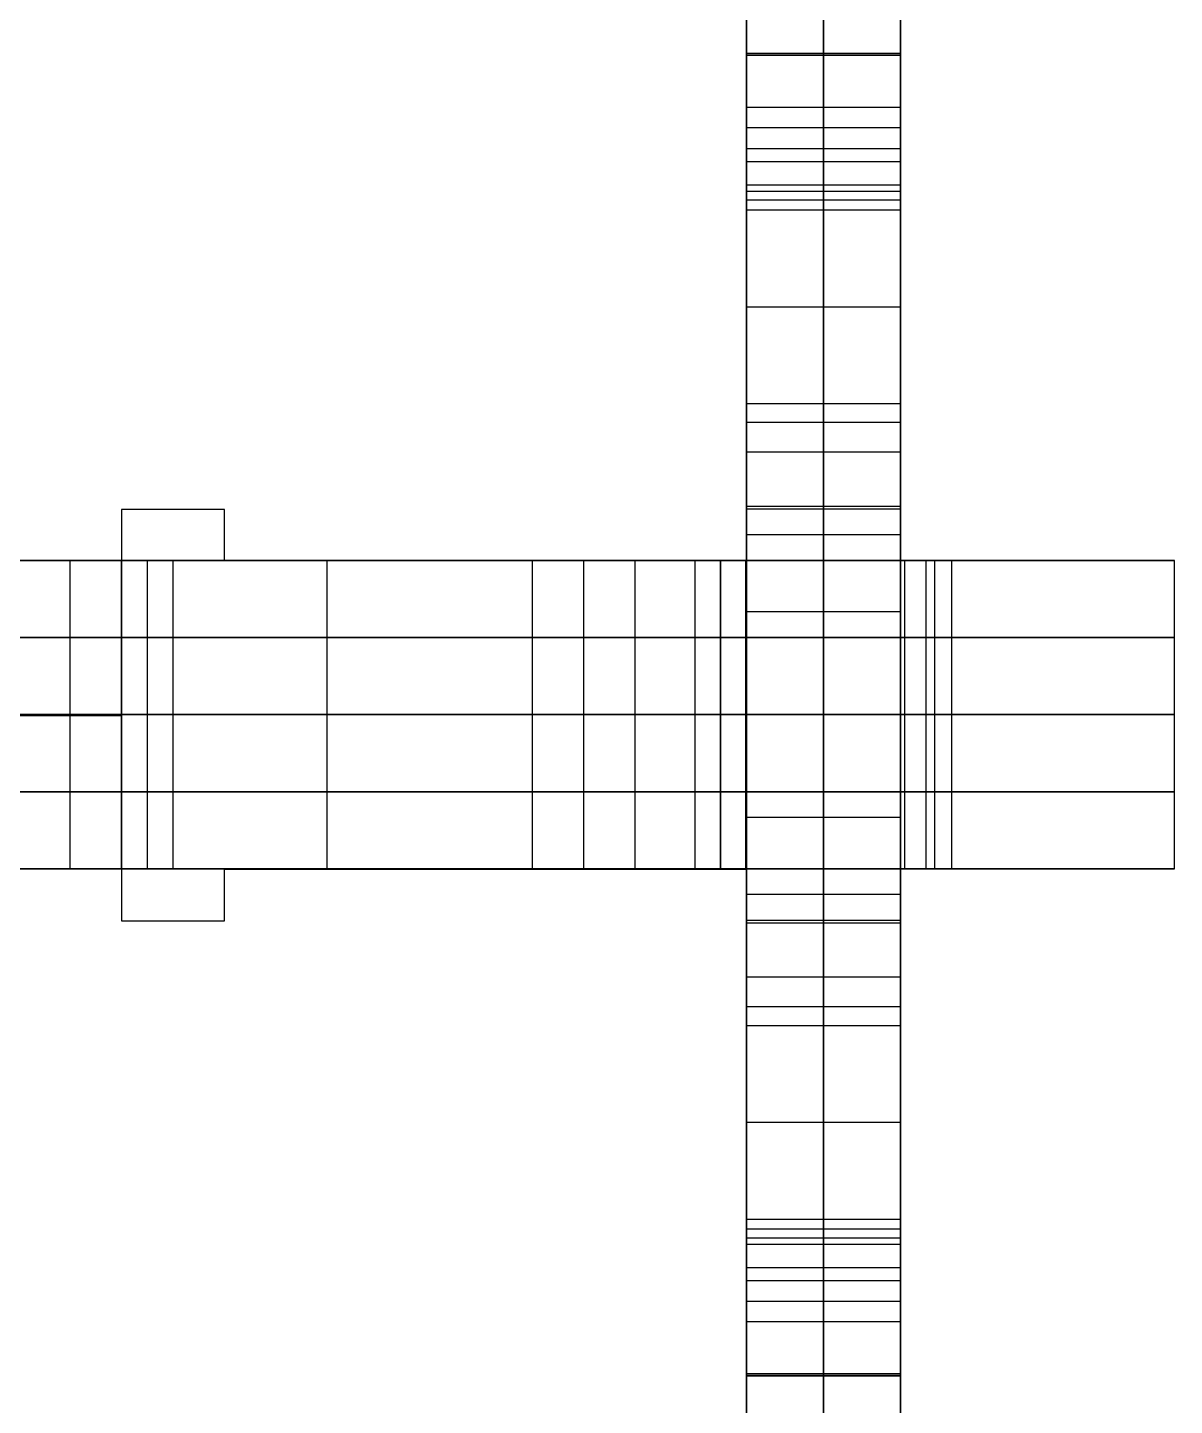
# Model space of a CAD drawing. Extents: x 3574 to 3842, y -44368 to -40231.
# Drawn here: x 3708.5 to 3842.5, y -41180.2 to -41019.2 of the extents above; entities that cross this region are included whole.
import ezdxf

# ---------------------------------------------------------------- set-up
doc = ezdxf.new("R2010")
doc.units = 0
doc.layers.add('ENDS', color=40, linetype='CONTINUOUS')

# ---------------------------------------------------------------- blocks, each defined once
blk = doc.blocks.new('SKYLARK200_END-XS-1')
at = {"layer": 'ENDS'}
for p, q in [((-50, 3268.03, 141), (-50, 3850.03, 141)), ((-32, 3268.03, 141), (-32, 3850.03, 141)), ((-50, 3427.61, 282), (-50, 3286, 282)), ((-50, 3427.61, 264), (-50, 3286, 264)), ((-50, 3427.61, 273), (-50, 3286, 273)), ((-50, 3412.13, 226), (-50, 3334.13, 226)), ((-50, 3334.13, 56), (-50, 3412.13, 56)), ((-41, 3334.13, 56), (-41, 3412.13, 56)), ((-41, 3412.13, 226), (-41, 3334.13, 226)), ((-32, 3334.13, 56), (-32, 3352.13, 56)), ((-32, 3352.13, 226), (-32, 3334.13, 226)), ((-32, 3345.28, 282), (-50, 3345.28, 282)), ((-50, 3345.28, 282), (-50, 3332.62, 282)), ((-32, 3345.28, 0), (-50, 3345.28, 0)), ((-50, 3332.62, 0), (-50, 3345.28, 0)), ((-41, 3345.28, 282), (-41, 3332.62, 282)), ((-41, 3332.62, 0), (-41, 3345.28, 0)), ((-32, 3345.28, 282), (-32, 3332.62, 282)), ((-32, 3332.62, 0), (-32, 3345.28, 0)), ((-32, 3345.22, 281.13), (-50, 3345.22, 281.13)), ((-32, 3345.22, 0.87), (-50, 3345.22, 0.87)), ((-32, 3345.03, 280.28), (-50, 3345.03, 280.28)), ((-50, 3328.13, 232), (-50, 3345.03, 280.28)), ((-32, 3345.03, 1.72), (-50, 3345.03, 1.72)), ((-50, 3345.03, 1.72), (-50, 3328.13, 50)), ((-41, 3328.13, 232), (-41, 3345.03, 280.28)), ((-41, 3345.03, 1.72), (-41, 3328.13, 50)), ((-32, 3328.13, 232), (-32, 3345.03, 280.28)), ((-32, 3345.03, 1.72), (-32, 3328.13, 50)), ((-32, 3338.95, 282), (-50, 3338.95, 282)), ((-32, 3338.95, 0), (-50, 3338.95, 0)), ((-32, 3336.58, 256.14), (-50, 3336.58, 256.14)), ((-32, 3336.58, 25.86), (-50, 3336.58, 25.86)), ((-32, 3334.13, 226), (-50, 3334.13, 226)), ((-32, 3334.13, 56), (-50, 3334.13, 56)), ((-32, 3332.62, 282), (-50, 3332.62, 282)), ((-32, 3332.62, 0), (-50, 3332.62, 0)), ((-32, 3329.89, 227.76), (-50, 3329.89, 227.76)), ((-32, 3329.89, 54.24), (-50, 3329.89, 54.24)), ((-32, 3329.16, 283.1), (-50, 3329.16, 283.1)), ((-32, 3329.16, -1.1), (-50, 3329.16, -1.1)), ((-32, 3328.13, 232), (-50, 3328.13, 232)), ((-32, 3328.13, 50), (-50, 3328.13, 50)), ((-32, 3326.97, 286), (-50, 3326.97, 286)), ((-32, 3326.97, -4), (-50, 3326.97, -4)), ((-32, 3315.65, 294), (-50, 3315.65, 294)), ((-32, 3315.65, -12), (-50, 3315.65, -12)), ((-32, 3304.34, 286), (-50, 3304.34, 286)), ((-32, 3304.34, -4), (-50, 3304.34, -4)), ((-32, 3302.15, 283.1), (-50, 3302.15, 283.1)), ((-32, 3302.15, -1.1), (-50, 3302.15, -1.1)), ((-32, 3298.68, 282), (-50, 3298.68, 282)), ((-50, 3298.68, 282), (-50, 3286.03, 282)), ((-32, 3298.68, 0), (-50, 3298.68, 0)), ((-50, 3286.03, 0), (-50, 3298.68, 0)), ((-41, 3298.68, 282), (-41, 3286.03, 282)), ((-41, 3286.03, 0), (-41, 3298.68, 0)), ((-32, 3298.68, 282), (-32, 3286.03, 282)), ((-32, 3286.03, 0), (-32, 3298.68, 0)), ((-32, 3292.36, 282), (-50, 3292.36, 282)), ((-32, 3292.36, 0), (-50, 3292.36, 0)), ((-111, 3292.01, 282), (-123, 3292.01, 282)), ((-123, 3292.01, 282), (-123, 3292.01, 264)), ((-111, 3292.01, 264), (-123, 3292.01, 264)), ((-123, 3292.01, 282), (-123, 3268.01, 282)), ((-123, 3292.01, 264), (-123, 3268.01, 264)), ((-111, 3292.01, 273), (-123, 3292.01, 273)), ((-123, 3292.01, 273), (-123, 3268.01, 273)), ((-117, 3292.01, 282), (-117, 3292.01, 264)), ((-111, 3286.01, 282), (-111, 3292.01, 282)), ((-111, 3292.01, 282), (-111, 3292.01, 264)), ((-111, 3286.01, 264), (-111, 3292.01, 264)), ((-111, 3286.01, 273), (-111, 3292.01, 273)), ((-32, 3292.03, 271.5), (-50, 3292.03, 271.5)), ((-50, 3286.03, 271.5), (-50, 3292.03, 271.5)), ((-32, 3292.03, 259.5), (-50, 3292.03, 259.5)), ((-50, 3292.03, 271.5), (-50, 3292.03, 259.5)), ((-50, 3292.03, 259.5), (-50, 3268.03, 259.5)), ((-32, 3292.03, 229.5), (-50, 3292.03, 229.5)), ((-50, 3268.03, 229.5), (-50, 3292.03, 229.5)), ((-32, 3292.03, 217.5), (-50, 3292.03, 217.5)), ((-50, 3292.03, 229.5), (-50, 3292.03, 217.5)), ((-50, 3292.03, 217.5), (-50, 3286.03, 217.5)), ((-32, 3292.03, 191.5), (-50, 3292.03, 191.5)), ((-50, 3286.03, 191.5), (-50, 3292.03, 191.5)), ((-32, 3292.03, 179.5), (-50, 3292.03, 179.5)), ((-50, 3292.03, 191.5), (-50, 3292.03, 179.5)), ((-50, 3292.03, 179.5), (-50, 3268.03, 179.5)), ((-32, 3292.03, 130), (-50, 3292.03, 130)), ((-50, 3268.03, 130), (-50, 3292.03, 130)), ((-32, 3292.03, 118), (-50, 3292.03, 118)), ((-50, 3292.03, 130), (-50, 3292.03, 118)), ((-50, 3292.03, 118), (-50, 3286.03, 118)), ((-32, 3292.03, 109.5), (-50, 3292.03, 109.5)), ((-50, 3286.03, 109.5), (-50, 3292.03, 109.5)), ((-32, 3292.03, 97.5), (-50, 3292.03, 97.5)), ((-50, 3292.03, 109.5), (-50, 3292.03, 97.5)), ((-50, 3292.03, 97.5), (-50, 3268.03, 97.5)), ((-32, 3292.03, 37.51), (-50, 3292.03, 37.51)), ((-50, 3268.03, 37.51), (-50, 3292.03, 37.51)), ((-32, 3292.03, 25.51), (-50, 3292.03, 25.51)), ((-50, 3292.03, 37.51), (-50, 3292.03, 25.51)), ((-50, 3292.03, 25.51), (-50, 3286.03, 25.51)), ((-32, 3292.03, 265.5), (-50, 3292.03, 265.5)), ((-32, 3292.03, 223.5), (-50, 3292.03, 223.5)), ((-32, 3292.03, 185.5), (-50, 3292.03, 185.5)), ((-32, 3292.03, 124), (-50, 3292.03, 124)), ((-32, 3292.03, 103.5), (-50, 3292.03, 103.5)), ((-32, 3292.03, 31.51), (-50, 3292.03, 31.51)), ((-41, 3286.03, 271.5), (-41, 3292.03, 271.5)), ((-41, 3292.03, 271.5), (-41, 3292.03, 259.5)), ((-41, 3292.03, 259.5), (-41, 3268.03, 259.5)), ((-41, 3268.03, 229.5), (-41, 3292.03, 229.5)), ((-41, 3292.03, 229.5), (-41, 3292.03, 217.5)), ((-41, 3292.03, 217.5), (-41, 3286.03, 217.5)), ((-41, 3286.03, 191.5), (-41, 3292.03, 191.5)), ((-41, 3292.03, 191.5), (-41, 3292.03, 179.5)), ((-41, 3292.03, 179.5), (-41, 3268.03, 179.5)), ((-41, 3268.03, 130), (-41, 3292.03, 130)), ((-41, 3292.03, 130), (-41, 3292.03, 118)), ((-41, 3292.03, 118), (-41, 3286.03, 118)), ((-41, 3286.03, 109.5), (-41, 3292.03, 109.5)), ((-41, 3292.03, 109.5), (-41, 3292.03, 97.5)), ((-41, 3292.03, 97.5), (-41, 3268.03, 97.5)), ((-41, 3268.03, 37.51), (-41, 3292.03, 37.51)), ((-41, 3292.03, 37.51), (-41, 3292.03, 25.51)), ((-41, 3292.03, 25.51), (-41, 3286.03, 25.51)), ((-32, 3286.03, 271.5), (-32, 3292.03, 271.5)), ((-32, 3292.03, 271.5), (-32, 3292.03, 259.5)), ((-32, 3292.03, 259.5), (-32, 3268.03, 259.5)), ((-32, 3268.03, 229.5), (-32, 3292.03, 229.5)), ((-32, 3292.03, 229.5), (-32, 3292.03, 217.5)), ((-32, 3292.03, 217.5), (-32, 3286.03, 217.5)), ((-32, 3286.03, 191.5), (-32, 3292.03, 191.5)), ((-32, 3292.03, 191.5), (-32, 3292.03, 179.5)), ((-32, 3292.03, 179.5), (-32, 3268.03, 179.5)), ((-32, 3268.03, 130), (-32, 3292.03, 130)), ((-32, 3292.03, 130), (-32, 3292.03, 118)), ((-32, 3292.03, 118), (-32, 3286.03, 118)), ((-32, 3286.03, 109.5), (-32, 3292.03, 109.5)), ((-32, 3292.03, 109.5), (-32, 3292.03, 97.5)), ((-32, 3292.03, 97.5), (-32, 3268.03, 97.5)), ((-32, 3268.03, 37.51), (-32, 3292.03, 37.51)), ((-32, 3292.03, 37.51), (-32, 3292.03, 25.51)), ((-32, 3292.03, 25.51), (-32, 3286.03, 25.51)), ((-111, 3289.01, 282), (-111, 3289.01, 264)), ((-32, 3289.03, 271.5), (-50, 3289.03, 271.5)), ((-32, 3289.03, 217.5), (-50, 3289.03, 217.5)), ((-32, 3289.03, 191.5), (-50, 3289.03, 191.5)), ((-32, 3289.03, 118), (-50, 3289.03, 118)), ((-32, 3289.03, 109.5), (-50, 3289.03, 109.5)), ((-32, 3289.03, 25.51), (-50, 3289.03, 25.51)), ((-250, 3286.03, 141), (-50, 3286.03, 141)), ((-117, 3286.03, 140), (-183, 3286.03, 140)), ((-135, 3286.03, 258), (-123, 3286.03, 258)), ((-129, 3268.03, 258), (-129, 3286.03, 258)), ((-123, 3268.03, 128), (-123, 3286.03, 128)), ((-123, 3286.03, -18), (-123, 3286.03, 128)), ((-123, 3268.03, -18), (-123, 3286.03, -18)), ((-123, 3286.03, 128), (-117, 3286.03, 128)), ((-123, 3268.03, 258), (-123, 3286.03, 258)), ((-123, 3268.03, 300), (-123, 3286.03, 300)), ((-123, 3286.03, 258), (-123, 3286.03, 300)), ((-123, 3286.03, 300), (-75, 3286.03, 300)), ((-75, 3286.03, -18), (-123, 3286.03, -18)), ((-123, 3268.03, 55), (-123, 3286.03, 55)), ((-123, 3268.03, 140), (-123, 3286.03, 140)), ((-123, 3268.03, 264), (-123, 3286.03, 264)), ((-120, 3268.03, 128), (-120, 3286.03, 128)), ((-117, 3268.03, 128), (-117, 3286.03, 128)), ((-117, 3268.03, 140), (-117, 3286.03, 140)), ((-117, 3286.03, 128), (-117, 3286.03, 140)), ((-117, 3268.03, 134), (-117, 3286.03, 134)), ((-50, 3286, 282), (-111, 3286.01, 282)), ((-111, 3286.01, 282), (-111, 3286.01, 264)), ((-50, 3286, 264), (-111, 3286.01, 264)), ((-50, 3286, 273), (-111, 3286.01, 273)), ((-99, 3268.03, 300), (-99, 3286.03, 300)), ((-99, 3268.03, -18), (-99, 3286.03, -18)), ((-80.5, 3286.01, 282), (-80.5, 3286.01, 264)), ((-75, 3268.03, 300), (-75, 3286.03, 300)), ((-75, 3268.03, 276), (-75, 3286.03, 276)), ((-75, 3286.03, 300), (-75, 3286.03, 276)), ((-75, 3286.03, 276), (-63, 3286.03, 276)), ((-75, 3268.03, 6), (-75, 3286.03, 6)), ((-63, 3286.03, 6), (-75, 3286.03, 6)), ((-75, 3268.03, -18), (-75, 3286.03, -18)), ((-75, 3286.03, 6), (-75, 3286.03, -18)), ((-75, 3268.03, 282), (-75, 3286.03, 282)), ((-75, 3268.03, 0), (-75, 3286.03, 0)), ((-69, 3268.03, 276), (-69, 3286.03, 276)), ((-69, 3268.03, 6), (-69, 3286.03, 6)), ((-63, 3268.03, 276), (-63, 3286.03, 276)), ((-63, 3268.03, 282), (-63, 3286.03, 282)), ((-63, 3286.03, 276), (-63, 3286.03, 282)), ((-63, 3286.03, 282), (0, 3286.03, 282)), ((-63, 3268.03, 0), (-63, 3286.03, 0)), ((0, 3286.03, 0), (-63, 3286.03, 0)), ((-63, 3268.03, 6), (-63, 3286.03, 6)), ((-63, 3286.03, 0), (-63, 3286.03, 6)), ((-63, 3268.03, 279), (-63, 3286.03, 279)), ((-63, 3268.03, 3), (-63, 3286.03, 3)), ((-56, 3268.03, 181), (-56, 3286.03, 181)), ((0, 3286.03, 181), (-56, 3286.03, 181)), ((-56, 3268.03, 169), (-56, 3286.03, 169)), ((-56, 3286.03, 181), (-56, 3286.03, 169)), ((-56, 3286.03, 169), (-50, 3286.03, 169)), ((-56, 3268.03, 113), (-56, 3286.03, 113)), ((-50, 3286.03, 113), (-56, 3286.03, 113)), ((-56, 3268.03, 101), (-56, 3286.03, 101)), ((-56, 3286.03, 113), (-56, 3286.03, 101)), ((-56, 3286.03, 101), (0, 3286.03, 101)), ((-56, 3286.03, 24.82), (-26, 3286.03, 24.82)), ((-56, 3268.03, 24.82), (-56, 3286.03, 24.82)), ((-56, 3268.03, 79.75), (-56, 3286.03, 79.75)), ((-26, 3286.03, 79.75), (-56, 3286.03, 79.75)), ((-56, 3268.03, 67.75), (-56, 3286.03, 67.75)), ((-56, 3286.03, 79.75), (-56, 3286.03, 67.75)), ((-56, 3286.03, 67.75), (-50.02, 3286.03, 67.75)), ((-56, 3268.03, 36.71), (-56, 3286.03, 36.71)), ((-50.07, 3286.03, 36.71), (-56, 3286.03, 36.71)), ((-56, 3286.03, 36.71), (-56, 3286.03, 24.82)), ((-56, 3268.03, 259.5), (-56, 3286.03, 259.5)), ((-26, 3286.03, 259.5), (-56, 3286.03, 259.5)), ((-56, 3268.03, 247.5), (-56, 3286.03, 247.5)), ((-56, 3286.03, 259.5), (-56, 3286.03, 247.5)), ((-56, 3286.03, 247.5), (-50, 3286.03, 247.5)), ((-56, 3268.03, 226.5), (-56, 3286.03, 226.5)), ((-50, 3286.03, 226.5), (-56, 3286.03, 226.5)), ((-56, 3268.03, 214.5), (-56, 3286.03, 214.5)), ((-56, 3286.03, 226.5), (-56, 3286.03, 214.5)), ((-56, 3286.03, 214.5), (-26, 3286.03, 214.5)), ((-56, 3268.03, 175), (-56, 3286.03, 175)), ((-56, 3268.03, 107), (-56, 3286.03, 107)), ((-56, 3268.03, 73.75), (-56, 3286.03, 73.75)), ((-56, 3268.03, 30.76), (-56, 3286.03, 30.76)), ((-56, 3268.03, 253.5), (-56, 3286.03, 253.5)), ((-56, 3268.03, 220.5), (-56, 3286.03, 220.5)), ((-53.04, 3268.03, 36.71), (-53.04, 3286.03, 36.71)), ((-53.01, 3268.03, 67.75), (-53.01, 3286.03, 67.75)), ((-53, 3268.03, 169), (-53, 3286.03, 169)), ((-53, 3268.03, 113), (-53, 3286.03, 113)), ((-53, 3268.03, 247.5), (-53, 3286.03, 247.5)), ((-53, 3268.03, 226.5), (-53, 3286.03, 226.5)), ((-50.07, 3268.03, 36.71), (-50.07, 3286.03, 36.71)), ((-50.02, 3286.03, 67.75), (-50.07, 3286.03, 36.71)), ((-50.05, 3268.03, 52.23), (-50.05, 3286.03, 52.23)), ((-50.02, 3268.03, 67.75), (-50.02, 3286.03, 67.75)), ((-50, 3268.03, 169), (-50, 3286.03, 169)), ((-50, 3268.03, 113), (-50, 3286.03, 113)), ((-50, 3286.03, 169), (-50, 3286.03, 113)), ((-50, 3268.03, 247.5), (-50, 3286.03, 247.5)), ((-50, 3268.03, 226.5), (-50, 3286.03, 226.5)), ((-50, 3286.03, 247.5), (-50, 3286.03, 226.5)), ((-50, 3268.03, 141), (-50, 3286.03, 141)), ((-50, 3268.03, 259.5), (-50, 3286.03, 259.5)), ((-50, 3268.03, 237), (-50, 3286.03, 237)), ((-32, 3286.03, 282), (-50, 3286.03, 282)), ((-32, 3286.03, 271.5), (-50, 3286.03, 271.5)), ((-50, 3286.03, 282), (-50, 3286.03, 271.5)), ((-32, 3286.03, 217.5), (-50, 3286.03, 217.5)), ((-32, 3286.03, 191.5), (-50, 3286.03, 191.5)), ((-50, 3286.03, 217.5), (-50, 3286.03, 191.5)), ((-32, 3286.03, 118), (-50, 3286.03, 118)), ((-32, 3286.03, 109.5), (-50, 3286.03, 109.5)), ((-50, 3286.03, 118), (-50, 3286.03, 109.5)), ((-32, 3286.03, 25.51), (-50, 3286.03, 25.51)), ((-32, 3286.03, 0), (-50, 3286.03, 0)), ((-50, 3286.03, 25.51), (-50, 3286.03, 0)), ((-32, 3286.03, 276.75), (-50, 3286.03, 276.75)), ((-32, 3286.03, 204.5), (-50, 3286.03, 204.5)), ((-32, 3286.03, 113.75), (-50, 3286.03, 113.75)), ((-32, 3286.03, 12.75), (-50, 3286.03, 12.75)), ((-50, 3286, 282), (-50, 3286, 264)), ((-41, 3268.03, 24.82), (-41, 3286.03, 24.82)), ((-41, 3268.03, 79.75), (-41, 3286.03, 79.75)), ((-41, 3286.03, 282), (-41, 3286.03, 271.5)), ((-41, 3286.03, 217.5), (-41, 3286.03, 191.5)), ((-41, 3286.03, 118), (-41, 3286.03, 109.5)), ((-41, 3286.03, 25.51), (-41, 3286.03, 0)), ((-32, 3268.03, 36.82), (-32, 3286.03, 36.82)), ((-26, 3286.03, 36.82), (-32, 3286.03, 36.82)), ((-32, 3268.03, 67.75), (-32, 3286.03, 67.75)), ((-32, 3286.03, 36.82), (-32, 3286.03, 67.75)), ((-32, 3286.03, 67.75), (-26, 3286.03, 67.75)), ((-32, 3268.03, 226.5), (-32, 3286.03, 226.5)), ((-26, 3286.03, 226.5), (-32, 3286.03, 226.5)), ((-32, 3268.03, 247.5), (-32, 3286.03, 247.5)), ((-32, 3286.03, 226.5), (-32, 3286.03, 247.5)), ((-32, 3286.03, 247.5), (-26, 3286.03, 247.5)), ((-32, 3268.03, 52.28), (-32, 3286.03, 52.28)), ((-32, 3268.03, 214.5), (-32, 3286.03, 214.5)), ((-32, 3268.03, 237), (-32, 3286.03, 237)), ((-32, 3286.03, 282), (-32, 3286.03, 271.5)), ((-32, 3286.03, 217.5), (-32, 3286.03, 191.5)), ((-32, 3286.03, 118), (-32, 3286.03, 109.5)), ((-32, 3286.03, 25.51), (-32, 3286.03, 0)), ((-31.5, 3268.03, 282), (-31.5, 3286.03, 282)), ((-31.5, 3268.03, 0), (-31.5, 3286.03, 0)), ((-29, 3268.03, 36.82), (-29, 3286.03, 36.82)), ((-29, 3268.03, 67.75), (-29, 3286.03, 67.75)), ((-29, 3268.03, 226.5), (-29, 3286.03, 226.5)), ((-29, 3268.03, 247.5), (-29, 3286.03, 247.5)), ((-28, 3268.03, 181), (-28, 3286.03, 181)), ((-28, 3268.03, 101), (-28, 3286.03, 101)), ((-26, 3268.03, 24.82), (-26, 3286.03, 24.82)), ((-26, 3268.03, 36.82), (-26, 3286.03, 36.82)), ((-26, 3286.03, 24.82), (-26, 3286.03, 36.82)), ((-26, 3268.03, 67.75), (-26, 3286.03, 67.75)), ((-26, 3268.03, 79.75), (-26, 3286.03, 79.75)), ((-26, 3286.03, 67.75), (-26, 3286.03, 79.75)), ((-26, 3268.03, 259.5), (-26, 3286.03, 259.5)), ((-26, 3268.03, 214.5), (-26, 3286.03, 214.5)), ((-26, 3268.03, 226.5), (-26, 3286.03, 226.5)), ((-26, 3286.03, 214.5), (-26, 3286.03, 226.5)), ((-26, 3268.03, 247.5), (-26, 3286.03, 247.5)), ((-26, 3286.03, 247.5), (-26, 3286.03, 259.5)), ((-26, 3268.03, 30.82), (-26, 3286.03, 30.82)), ((-26, 3268.03, 73.75), (-26, 3286.03, 73.75)), ((-26, 3268.03, 220.5), (-26, 3286.03, 220.5)), ((-26, 3268.03, 253.5), (-26, 3286.03, 253.5)), ((0, 3268.03, 282), (0, 3286.03, 282)), ((0, 3268.03, 181), (0, 3286.03, 181)), ((0, 3286.03, 282), (0, 3286.03, 181)), ((0, 3268.03, 101), (0, 3286.03, 101)), ((0, 3268.03, 0), (0, 3286.03, 0)), ((0, 3286.03, 101), (0, 3286.03, 0)), ((0, 3268.03, 231.5), (0, 3286.03, 231.5)), ((0, 3268.03, 50.5), (0, 3286.03, 50.5)), ((-123, 3280.01, 282), (-123, 3280.01, 264)), ((-32, 3280.03, 259.5), (-50, 3280.03, 259.5)), ((-32, 3280.03, 229.5), (-50, 3280.03, 229.5)), ((-32, 3280.03, 179.5), (-50, 3280.03, 179.5)), ((-32, 3280.03, 130), (-50, 3280.03, 130)), ((-32, 3280.03, 97.5), (-50, 3280.03, 97.5)), ((-32, 3280.03, 37.51), (-50, 3280.03, 37.51)), ((-117, 3277.03, 140), (-183, 3277.03, 140)), ((-135, 3277.03, 258), (-123, 3277.03, 258)), ((-123, 3277.03, -18), (-123, 3277.03, 128)), ((-123, 3277.03, 128), (-117, 3277.03, 128)), ((-123, 3277.03, 258), (-123, 3277.03, 300)), ((-123, 3277.03, 300), (-75, 3277.03, 300)), ((-75, 3277.03, -18), (-123, 3277.03, -18)), ((-117, 3277.03, 128), (-117, 3277.03, 140)), ((-75, 3277.03, 300), (-75, 3277.03, 276)), ((-75, 3277.03, 276), (-63, 3277.03, 276)), ((-63, 3277.03, 6), (-75, 3277.03, 6)), ((-75, 3277.03, 6), (-75, 3277.03, -18)), ((-63, 3277.03, 276), (-63, 3277.03, 282)), ((-63, 3277.03, 282), (0, 3277.03, 282)), ((0, 3277.03, 0), (-63, 3277.03, 0)), ((-63, 3277.03, 0), (-63, 3277.03, 6)), ((0, 3277.03, 181), (-56, 3277.03, 181)), ((-56, 3277.03, 181), (-56, 3277.03, 169)), ((-56, 3277.03, 169), (-50, 3277.03, 169)), ((-50, 3277.03, 113), (-56, 3277.03, 113)), ((-56, 3277.03, 113), (-56, 3277.03, 101)), ((-56, 3277.03, 101), (0, 3277.03, 101)), ((-56, 3277.03, 24.82), (-26, 3277.03, 24.82)), ((-26, 3277.03, 79.75), (-56, 3277.03, 79.75)), ((-56, 3277.03, 79.75), (-56, 3277.03, 67.75)), ((-56, 3277.03, 67.75), (-50.02, 3277.03, 67.75)), ((-50.07, 3277.03, 36.71), (-56, 3277.03, 36.71)), ((-56, 3277.03, 36.71), (-56, 3277.03, 24.82)), ((-26, 3277.03, 259.5), (-56, 3277.03, 259.5)), ((-56, 3277.03, 259.5), (-56, 3277.03, 247.5)), ((-56, 3277.03, 247.5), (-50, 3277.03, 247.5)), ((-50, 3277.03, 226.5), (-56, 3277.03, 226.5)), ((-56, 3277.03, 226.5), (-56, 3277.03, 214.5)), ((-56, 3277.03, 214.5), (-26, 3277.03, 214.5)), ((-50.02, 3277.03, 67.75), (-50.07, 3277.03, 36.71)), ((-50, 3277.03, 169), (-50, 3277.03, 113)), ((-50, 3277.03, 247.5), (-50, 3277.03, 226.5)), ((-26, 3277.03, 36.82), (-32, 3277.03, 36.82)), ((-32, 3277.03, 36.82), (-32, 3277.03, 67.75)), ((-32, 3277.03, 67.75), (-26, 3277.03, 67.75)), ((-26, 3277.03, 226.5), (-32, 3277.03, 226.5)), ((-32, 3277.03, 226.5), (-32, 3277.03, 247.5)), ((-32, 3277.03, 247.5), (-26, 3277.03, 247.5)), ((-26, 3277.03, 24.82), (-26, 3277.03, 36.82)), ((-26, 3277.03, 67.75), (-26, 3277.03, 79.75)), ((-26, 3277.03, 214.5), (-26, 3277.03, 226.5)), ((-26, 3277.03, 247.5), (-26, 3277.03, 259.5)), ((0, 3277.03, 282), (0, 3277.03, 181)), ((0, 3277.03, 101), (0, 3277.03, 0)), ((-250, 3268.03, 141), (-50, 3268.03, 141)), ((-250, 3268.03, 141), (-50, 3268.03, 141)), ((-117, 3268.03, 140), (-183, 3268.03, 140)), ((-117, 3268.03, 140), (-183, 3268.03, 140)), ((-123, 3268.01, 282), (-177, 3268.06, 282)), ((-123, 3268.01, 264), (-177, 3268.06, 264)), ((-123, 3268.01, 273), (-177, 3268.06, 273)), ((-135, 3268.03, 258), (-123, 3268.03, 258)), ((-135, 3268.03, 258), (-123, 3268.03, 258)), ((-134, 3268.03, 140), (-134, 3268.03, 258)), ((-129, 3250.03, 258), (-129, 3268.03, 258)), ((-123, 3250.03, 128), (-123, 3268.03, 128)), ((-123, 3268.03, -18), (-123, 3268.03, 128)), ((-123, 3250.03, -18), (-123, 3268.03, -18)), ((-123, 3268.03, 128), (-117, 3268.03, 128)), ((-123, 3250.03, 258), (-123, 3268.03, 258)), ((-123, 3250.03, 300), (-123, 3268.03, 300)), ((-123, 3268.03, 258), (-123, 3268.03, 300)), ((-123, 3268.03, 300), (-75, 3268.03, 300)), ((-75, 3268.03, -18), (-123, 3268.03, -18)), ((-123, 3250.03, 55), (-123, 3268.03, 55)), ((-123, 3250.03, 140), (-123, 3268.03, 140)), ((-123, 3250.03, 264), (-123, 3268.03, 264)), ((-123, 3268.03, -18), (-123, 3268.03, 128)), ((-123, 3268.03, 128), (-117, 3268.03, 128)), ((-123, 3268.03, 258), (-123, 3268.03, 300)), ((-123, 3268.03, 300), (-75, 3268.03, 300)), ((-75, 3268.03, -18), (-123, 3268.03, -18)), ((-123, 3268.01, 282), (-123, 3268.01, 264)), ((-120, 3250.03, 128), (-120, 3268.03, 128)), ((-117, 3250.03, 128), (-117, 3268.03, 128)), ((-117, 3250.03, 140), (-117, 3268.03, 140)), ((-117, 3268.03, 128), (-117, 3268.03, 140)), ((-117, 3250.03, 134), (-117, 3268.03, 134)), ((-117, 3268.03, 128), (-117, 3268.03, 140)), ((-99, 3250.03, 300), (-99, 3268.03, 300)), ((-99, 3250.03, -18), (-99, 3268.03, -18)), ((-75, 3250.03, 300), (-75, 3268.03, 300)), ((-75, 3250.03, 276), (-75, 3268.03, 276)), ((-75, 3268.03, 300), (-75, 3268.03, 276)), ((-75, 3268.03, 276), (-63, 3268.03, 276)), ((-75, 3250.03, 6), (-75, 3268.03, 6)), ((-63, 3268.03, 6), (-75, 3268.03, 6)), ((-75, 3250.03, -18), (-75, 3268.03, -18)), ((-75, 3268.03, 6), (-75, 3268.03, -18)), ((-75, 3250.03, 282), (-75, 3268.03, 282)), ((-75, 3250.03, 0), (-75, 3268.03, 0)), ((-75, 3268.03, 300), (-75, 3268.03, 276)), ((-75, 3268.03, 276), (-63, 3268.03, 276)), ((-63, 3268.03, 6), (-75, 3268.03, 6)), ((-75, 3268.03, 6), (-75, 3268.03, -18)), ((-69, 3250.03, 276), (-69, 3268.03, 276)), ((-69, 3250.03, 6), (-69, 3268.03, 6)), ((-63, 3250.03, 276), (-63, 3268.03, 276)), ((-63, 3250.03, 282), (-63, 3268.03, 282)), ((-63, 3268.03, 276), (-63, 3268.03, 282)), ((-63, 3268.03, 282), (0, 3268.03, 282)), ((-63, 3250.03, 0), (-63, 3268.03, 0)), ((0, 3268.03, 0), (-63, 3268.03, 0)), ((-63, 3250.03, 6), (-63, 3268.03, 6)), ((-63, 3268.03, 0), (-63, 3268.03, 6)), ((-63, 3250.03, 279), (-63, 3268.03, 279)), ((-63, 3250.03, 3), (-63, 3268.03, 3)), ((-63, 3268.03, 276), (-63, 3268.03, 282)), ((-63, 3268.03, 282), (0, 3268.03, 282)), ((0, 3268.03, 0), (-63, 3268.03, 0)), ((-63, 3268.03, 0), (-63, 3268.03, 6)), ((-56, 3250.03, 181), (-56, 3268.03, 181)), ((0, 3268.03, 181), (-56, 3268.03, 181)), ((-56, 3250.03, 169), (-56, 3268.03, 169)), ((-56, 3268.03, 181), (-56, 3268.03, 169)), ((-56, 3268.03, 169), (-50, 3268.03, 169)), ((-56, 3250.03, 113), (-56, 3268.03, 113)), ((-50, 3268.03, 113), (-56, 3268.03, 113)), ((-56, 3250.03, 101), (-56, 3268.03, 101)), ((-56, 3268.03, 113), (-56, 3268.03, 101)), ((-56, 3268.03, 101), (0, 3268.03, 101)), ((-56, 3268.03, 24.82), (-26, 3268.03, 24.82)), ((-56, 3250.03, 24.82), (-56, 3268.03, 24.82)), ((-56, 3250.03, 79.75), (-56, 3268.03, 79.75)), ((-26, 3268.03, 79.75), (-56, 3268.03, 79.75)), ((-56, 3250.03, 67.75), (-56, 3268.03, 67.75)), ((-56, 3268.03, 79.75), (-56, 3268.03, 67.75)), ((-56, 3268.03, 67.75), (-50.02, 3268.03, 67.75)), ((-56, 3250.03, 36.71), (-56, 3268.03, 36.71)), ((-50.07, 3268.03, 36.71), (-56, 3268.03, 36.71)), ((-56, 3268.03, 36.71), (-56, 3268.03, 24.82)), ((-56, 3250.03, 259.5), (-56, 3268.03, 259.5)), ((-26, 3268.03, 259.5), (-56, 3268.03, 259.5)), ((-56, 3250.03, 247.5), (-56, 3268.03, 247.5)), ((-56, 3268.03, 259.5), (-56, 3268.03, 247.5)), ((-56, 3268.03, 247.5), (-50, 3268.03, 247.5)), ((-56, 3250.03, 226.5), (-56, 3268.03, 226.5)), ((-50, 3268.03, 226.5), (-56, 3268.03, 226.5)), ((-56, 3250.03, 214.5), (-56, 3268.03, 214.5)), ((-56, 3268.03, 226.5), (-56, 3268.03, 214.5)), ((-56, 3268.03, 214.5), (-26, 3268.03, 214.5)), ((-56, 3250.03, 175), (-56, 3268.03, 175)), ((-56, 3250.03, 107), (-56, 3268.03, 107)), ((-56, 3250.03, 73.75), (-56, 3268.03, 73.75)), ((-56, 3250.03, 30.76), (-56, 3268.03, 30.76)), ((-56, 3250.03, 253.5), (-56, 3268.03, 253.5)), ((-56, 3250.03, 220.5), (-56, 3268.03, 220.5)), ((0, 3268.03, 181), (-56, 3268.03, 181)), ((-56, 3268.03, 181), (-56, 3268.03, 169)), ((-56, 3268.03, 169), (-50, 3268.03, 169)), ((-50, 3268.03, 113), (-56, 3268.03, 113)), ((-56, 3268.03, 113), (-56, 3268.03, 101)), ((-56, 3268.03, 101), (0, 3268.03, 101)), ((-56, 3268.03, 24.82), (-26, 3268.03, 24.82)), ((-26, 3268.03, 79.75), (-56, 3268.03, 79.75)), ((-56, 3268.03, 79.75), (-56, 3268.03, 67.75)), ((-56, 3268.03, 67.75), (-50.02, 3268.03, 67.75)), ((-50.07, 3268.03, 36.71), (-56, 3268.03, 36.71)), ((-56, 3268.03, 36.71), (-56, 3268.03, 24.82)), ((-26, 3268.03, 259.5), (-56, 3268.03, 259.5)), ((-56, 3268.03, 259.5), (-56, 3268.03, 247.5)), ((-56, 3268.03, 247.5), (-50, 3268.03, 247.5)), ((-50, 3268.03, 226.5), (-56, 3268.03, 226.5)), ((-56, 3268.03, 226.5), (-56, 3268.03, 214.5)), ((-56, 3268.03, 214.5), (-26, 3268.03, 214.5)), ((-53.04, 3250.03, 36.71), (-53.04, 3268.03, 36.71)), ((-53.01, 3250.03, 67.75), (-53.01, 3268.03, 67.75)), ((-53, 3250.03, 169), (-53, 3268.03, 169)), ((-53, 3250.03, 113), (-53, 3268.03, 113)), ((-53, 3250.03, 247.5), (-53, 3268.03, 247.5)), ((-53, 3250.03, 226.5), (-53, 3268.03, 226.5)), ((-50.07, 3250.03, 36.71), (-50.07, 3268.03, 36.71)), ((-50.02, 3268.03, 67.75), (-50.07, 3268.03, 36.71)), ((-50.02, 3268.03, 67.75), (-50.07, 3268.03, 36.71)), ((-50.05, 3250.03, 52.23), (-50.05, 3268.03, 52.23)), ((-50.02, 3250.03, 67.75), (-50.02, 3268.03, 67.75)), ((-50, 3250.03, 169), (-50, 3268.03, 169)), ((-50, 3250.03, 113), (-50, 3268.03, 113)), ((-50, 3268.03, 169), (-50, 3268.03, 113)), ((-50, 3250.03, 247.5), (-50, 3268.03, 247.5)), ((-50, 3250.03, 226.5), (-50, 3268.03, 226.5)), ((-50, 3268.03, 247.5), (-50, 3268.03, 226.5)), ((-50, 3250.03, 141), (-50, 3268.03, 141)), ((-50, 3250.03, 259.5), (-50, 3268.03, 259.5)), ((-50, 3250.03, 237), (-50, 3268.03, 237)), ((-50, 3268.03, 169), (-50, 3268.03, 113)), ((-50, 3268.03, 247.5), (-50, 3268.03, 226.5)), ((-32, 3268.03, 259.5), (-50, 3268.03, 259.5)), ((-32, 3268.03, 229.5), (-50, 3268.03, 229.5)), ((-50, 3268.03, 259.5), (-50, 3268.03, 229.5)), ((-32, 3268.03, 179.5), (-50, 3268.03, 179.5)), ((-32, 3268.03, 130), (-50, 3268.03, 130)), ((-50, 3268.03, 179.5), (-50, 3268.03, 130)), ((-32, 3268.03, 97.5), (-50, 3268.03, 97.5)), ((-32, 3268.03, 37.51), (-50, 3268.03, 37.51)), ((-50, 3268.03, 97.5), (-50, 3268.03, 37.51)), ((-32, 3268.03, 244.5), (-50, 3268.03, 244.5)), ((-32, 3268.03, 154.75), (-50, 3268.03, 154.75)), ((-32, 3268.03, 67.5), (-50, 3268.03, 67.5)), ((-32, 3268, 24.75), (-50, 3268, 24.75)), ((-50, 3244, 24.75), (-50, 3268, 24.75)), ((-32, 3268, 79.75), (-50, 3268, 79.75)), ((-50, 3268, 24.75), (-50, 3268, 79.75)), ((-50, 3268, 79.75), (-50, 3244, 79.75)), ((-32, 3268, 101), (-50, 3268, 101)), ((-50, 3244, 101), (-50, 3268, 101)), ((-32, 3268, 181), (-50, 3268, 181)), ((-50, 3268, 101), (-50, 3268, 181)), ((-50, 3268, 181), (-50, 3244, 181)), ((-32, 3268, 214.5), (-50, 3268, 214.5)), ((-50, 3244, 214.5), (-50, 3268, 214.5)), ((-32, 3268, 259.5), (-50, 3268, 259.5)), ((-50, 3268, 214.5), (-50, 3268, 259.5)), ((-50, 3268, 259.5), (-50, 3244, 259.5)), ((-32, 3268, 52.25), (-50, 3268, 52.25)), ((-32, 3268, 141), (-50, 3268, 141)), ((-32, 3268, 237), (-50, 3268, 237)), ((-50, 3268, 141), (-50, 2668, 141)), ((-41, 3250.03, 24.82), (-41, 3268.03, 24.82)), ((-41, 3250.03, 79.75), (-41, 3268.03, 79.75)), ((-41, 3268.03, 259.5), (-41, 3268.03, 229.5)), ((-41, 3268.03, 179.5), (-41, 3268.03, 130)), ((-41, 3268.03, 97.5), (-41, 3268.03, 37.51)), ((-41, 3244, 24.75), (-41, 3268, 24.75)), ((-41, 3268, 24.75), (-41, 3268, 79.75)), ((-41, 3268, 79.75), (-41, 3244, 79.75)), ((-41, 3244, 101), (-41, 3268, 101)), ((-41, 3268, 101), (-41, 3268, 181)), ((-41, 3268, 181), (-41, 3244, 181)), ((-41, 3244, 214.5), (-41, 3268, 214.5)), ((-41, 3268, 214.5), (-41, 3268, 259.5)), ((-41, 3268, 259.5), (-41, 3244, 259.5)), ((-32, 3250.03, 36.82), (-32, 3268.03, 36.82)), ((-26, 3268.03, 36.82), (-32, 3268.03, 36.82)), ((-32, 3250.03, 67.75), (-32, 3268.03, 67.75)), ((-32, 3268.03, 36.82), (-32, 3268.03, 67.75)), ((-32, 3268.03, 67.75), (-26, 3268.03, 67.75)), ((-32, 3250.03, 226.5), (-32, 3268.03, 226.5)), ((-26, 3268.03, 226.5), (-32, 3268.03, 226.5)), ((-32, 3250.03, 247.5), (-32, 3268.03, 247.5)), ((-32, 3268.03, 226.5), (-32, 3268.03, 247.5)), ((-32, 3268.03, 247.5), (-26, 3268.03, 247.5)), ((-32, 3250.03, 52.28), (-32, 3268.03, 52.28)), ((-32, 3250.03, 214.5), (-32, 3268.03, 214.5)), ((-32, 3250.03, 237), (-32, 3268.03, 237)), ((-26, 3268.03, 36.82), (-32, 3268.03, 36.82)), ((-32, 3268.03, 36.82), (-32, 3268.03, 67.75)), ((-32, 3268.03, 67.75), (-26, 3268.03, 67.75)), ((-26, 3268.03, 226.5), (-32, 3268.03, 226.5)), ((-32, 3268.03, 226.5), (-32, 3268.03, 247.5)), ((-32, 3268.03, 247.5), (-26, 3268.03, 247.5)), ((-32, 3268.03, 259.5), (-32, 3268.03, 229.5)), ((-32, 3268.03, 179.5), (-32, 3268.03, 130)), ((-32, 3268.03, 97.5), (-32, 3268.03, 37.51)), ((-32, 3244, 24.75), (-32, 3268, 24.75)), ((-32, 3268, 24.75), (-32, 3268, 79.75)), ((-32, 3268, 79.75), (-32, 3244, 79.75)), ((-32, 3244, 101), (-32, 3268, 101)), ((-32, 3268, 101), (-32, 3268, 181)), ((-32, 3268, 181), (-32, 3244, 181)), ((-32, 3244, 214.5), (-32, 3268, 214.5)), ((-32, 3268, 214.5), (-32, 3268, 259.5)), ((-32, 3268, 259.5), (-32, 3244, 259.5)), ((-32, 3268, 141), (-32, 2668, 141)), ((-31.5, 3250.03, 282), (-31.5, 3268.03, 282)), ((-31.5, 3250.03, 0), (-31.5, 3268.03, 0)), ((-29, 3250.03, 36.82), (-29, 3268.03, 36.82)), ((-29, 3250.03, 67.75), (-29, 3268.03, 67.75)), ((-29, 3250.03, 226.5), (-29, 3268.03, 226.5)), ((-29, 3250.03, 247.5), (-29, 3268.03, 247.5)), ((-28, 3250.03, 181), (-28, 3268.03, 181)), ((-28, 3250.03, 101), (-28, 3268.03, 101)), ((-26, 3250.03, 24.82), (-26, 3268.03, 24.82)), ((-26, 3250.03, 36.82), (-26, 3268.03, 36.82)), ((-26, 3268.03, 24.82), (-26, 3268.03, 36.82)), ((-26, 3250.03, 67.75), (-26, 3268.03, 67.75)), ((-26, 3250.03, 79.75), (-26, 3268.03, 79.75)), ((-26, 3268.03, 67.75), (-26, 3268.03, 79.75)), ((-26, 3250.03, 259.5), (-26, 3268.03, 259.5)), ((-26, 3250.03, 214.5), (-26, 3268.03, 214.5)), ((-26, 3250.03, 226.5), (-26, 3268.03, 226.5)), ((-26, 3268.03, 214.5), (-26, 3268.03, 226.5)), ((-26, 3250.03, 247.5), (-26, 3268.03, 247.5)), ((-26, 3268.03, 247.5), (-26, 3268.03, 259.5)), ((-26, 3250.03, 30.82), (-26, 3268.03, 30.82)), ((-26, 3250.03, 73.75), (-26, 3268.03, 73.75)), ((-26, 3250.03, 220.5), (-26, 3268.03, 220.5)), ((-26, 3250.03, 253.5), (-26, 3268.03, 253.5)), ((-26, 3268.03, 24.82), (-26, 3268.03, 36.82)), ((-26, 3268.03, 67.75), (-26, 3268.03, 79.75)), ((-26, 3268.03, 214.5), (-26, 3268.03, 226.5)), ((-26, 3268.03, 247.5), (-26, 3268.03, 259.5)), ((0, 3250.03, 282), (0, 3268.03, 282)), ((0, 3250.03, 181), (0, 3268.03, 181)), ((0, 3268.03, 282), (0, 3268.03, 181)), ((0, 3250.03, 101), (0, 3268.03, 101)), ((0, 3250.03, 0), (0, 3268.03, 0)), ((0, 3268.03, 101), (0, 3268.03, 0)), ((0, 3250.03, 231.5), (0, 3268.03, 231.5)), ((0, 3250.03, 50.5), (0, 3268.03, 50.5)), ((0, 3268.03, 282), (0, 3268.03, 181)), ((0, 3268.03, 101), (0, 3268.03, 0)), ((-177, 3267.89, 282), (-123, 3267.93, 282)), ((-177, 3267.89, 264), (-123, 3267.93, 264)), ((-177, 3267.89, 273), (-123, 3267.93, 273)), ((-123, 3267.93, 282), (-123, 3267.93, 264)), ((-123, 3267.93, 282), (-123, 3243.93, 282)), ((-123, 3267.93, 264), (-123, 3243.93, 264)), ((-123, 3267.93, 273), (-123, 3243.93, 273)), ((-117, 3259.03, 140), (-183, 3259.03, 140)), ((-135, 3259.03, 258), (-123, 3259.03, 258)), ((-123, 3259.03, -18), (-123, 3259.03, 128)), ((-123, 3259.03, 128), (-117, 3259.03, 128)), ((-123, 3259.03, 258), (-123, 3259.03, 300)), ((-123, 3259.03, 300), (-75, 3259.03, 300)), ((-75, 3259.03, -18), (-123, 3259.03, -18)), ((-117, 3259.03, 128), (-117, 3259.03, 140)), ((-75, 3259.03, 300), (-75, 3259.03, 276)), ((-75, 3259.03, 276), (-63, 3259.03, 276)), ((-63, 3259.03, 6), (-75, 3259.03, 6)), ((-75, 3259.03, 6), (-75, 3259.03, -18)), ((-63, 3259.03, 276), (-63, 3259.03, 282)), ((-63, 3259.03, 282), (0, 3259.03, 282)), ((0, 3259.03, 0), (-63, 3259.03, 0)), ((-63, 3259.03, 0), (-63, 3259.03, 6)), ((0, 3259.03, 181), (-56, 3259.03, 181)), ((-56, 3259.03, 181), (-56, 3259.03, 169)), ((-56, 3259.03, 169), (-50, 3259.03, 169)), ((-50, 3259.03, 113), (-56, 3259.03, 113)), ((-56, 3259.03, 113), (-56, 3259.03, 101)), ((-56, 3259.03, 101), (0, 3259.03, 101)), ((-56, 3259.03, 24.82), (-26, 3259.03, 24.82)), ((-26, 3259.03, 79.75), (-56, 3259.03, 79.75)), ((-56, 3259.03, 79.75), (-56, 3259.03, 67.75)), ((-56, 3259.03, 67.75), (-50.02, 3259.03, 67.75)), ((-50.07, 3259.03, 36.71), (-56, 3259.03, 36.71)), ((-56, 3259.03, 36.71), (-56, 3259.03, 24.82)), ((-26, 3259.03, 259.5), (-56, 3259.03, 259.5)), ((-56, 3259.03, 259.5), (-56, 3259.03, 247.5)), ((-56, 3259.03, 247.5), (-50, 3259.03, 247.5)), ((-50, 3259.03, 226.5), (-56, 3259.03, 226.5)), ((-56, 3259.03, 226.5), (-56, 3259.03, 214.5)), ((-56, 3259.03, 214.5), (-26, 3259.03, 214.5)), ((-50.02, 3259.03, 67.75), (-50.07, 3259.03, 36.71)), ((-50, 3259.03, 169), (-50, 3259.03, 113)), ((-50, 3259.03, 247.5), (-50, 3259.03, 226.5)), ((-26, 3259.03, 36.82), (-32, 3259.03, 36.82)), ((-32, 3259.03, 36.82), (-32, 3259.03, 67.75)), ((-32, 3259.03, 67.75), (-26, 3259.03, 67.75)), ((-26, 3259.03, 226.5), (-32, 3259.03, 226.5)), ((-32, 3259.03, 226.5), (-32, 3259.03, 247.5)), ((-32, 3259.03, 247.5), (-26, 3259.03, 247.5)), ((-26, 3259.03, 24.82), (-26, 3259.03, 36.82)), ((-26, 3259.03, 67.75), (-26, 3259.03, 79.75)), ((-26, 3259.03, 214.5), (-26, 3259.03, 226.5)), ((-26, 3259.03, 247.5), (-26, 3259.03, 259.5)), ((0, 3259.03, 282), (0, 3259.03, 181)), ((0, 3259.03, 101), (0, 3259.03, 0)), ((-123, 3255.93, 282), (-123, 3255.93, 264)), ((-32, 3256, 24.75), (-50, 3256, 24.75)), ((-32, 3256, 79.75), (-50, 3256, 79.75)), ((-32, 3256, 101), (-50, 3256, 101)), ((-32, 3256, 181), (-50, 3256, 181)), ((-32, 3256, 214.5), (-50, 3256, 214.5)), ((-32, 3256, 259.5), (-50, 3256, 259.5)), ((-250, 3250.03, 141), (-50, 3250.03, 141)), ((-117, 3250.03, 140), (-183, 3250.03, 140)), ((-135, 3250.03, 258), (-123, 3250.03, 258)), ((-134, 3250.03, 140), (-134, 3250.03, 258)), ((-123, 3250.03, -18), (-123, 3250.03, 128)), ((-123, 3250.03, 128), (-117, 3250.03, 128)), ((-123, 3250.03, 258), (-123, 3250.03, 300)), ((-123, 3250.03, 300), (-75, 3250.03, 300)), ((-75, 3250.03, -18), (-123, 3250.03, -18)), ((-117, 3250.03, 128), (-117, 3250.03, 140)), ((-111, 3249.93, 282), (-50, 3249.96, 282)), ((-111, 3249.93, 264), (-50, 3249.96, 264)), ((-111, 3249.93, 273), (-50, 3249.96, 273)), ((-111, 3243.93, 282), (-111, 3249.93, 282)), ((-111, 3249.93, 282), (-111, 3249.93, 264)), ((-111, 3243.93, 264), (-111, 3249.93, 264)), ((-111, 3243.93, 273), (-111, 3249.93, 273)), ((-80.5, 3249.94, 282), (-80.5, 3249.94, 264)), ((-75, 3250.03, 300), (-75, 3250.03, 276)), ((-75, 3250.03, 276), (-63, 3250.03, 276)), ((-63, 3250.03, 6), (-75, 3250.03, 6)), ((-75, 3250.03, 6), (-75, 3250.03, -18)), ((-63, 3250.03, 276), (-63, 3250.03, 282)), ((-63, 3250.03, 282), (0, 3250.03, 282)), ((0, 3250.03, 0), (-63, 3250.03, 0)), ((-63, 3250.03, 0), (-63, 3250.03, 6)), ((0, 3250.03, 181), (-56, 3250.03, 181)), ((-56, 3250.03, 181), (-56, 3250.03, 169)), ((-56, 3250.03, 169), (-50, 3250.03, 169)), ((-50, 3250.03, 113), (-56, 3250.03, 113)), ((-56, 3250.03, 113), (-56, 3250.03, 101)), ((-56, 3250.03, 101), (0, 3250.03, 101)), ((-56, 3250.03, 24.82), (-26, 3250.03, 24.82)), ((-26, 3250.03, 79.75), (-56, 3250.03, 79.75)), ((-56, 3250.03, 79.75), (-56, 3250.03, 67.75)), ((-56, 3250.03, 67.75), (-50.02, 3250.03, 67.75)), ((-50.07, 3250.03, 36.71), (-56, 3250.03, 36.71)), ((-56, 3250.03, 36.71), (-56, 3250.03, 24.82)), ((-26, 3250.03, 259.5), (-56, 3250.03, 259.5)), ((-56, 3250.03, 259.5), (-56, 3250.03, 247.5)), ((-56, 3250.03, 247.5), (-50, 3250.03, 247.5)), ((-50, 3250.03, 226.5), (-56, 3250.03, 226.5)), ((-56, 3250.03, 226.5), (-56, 3250.03, 214.5)), ((-56, 3250.03, 214.5), (-26, 3250.03, 214.5)), ((-50.02, 3250.03, 67.75), (-50.07, 3250.03, 36.71)), ((-50, 3250.03, 169), (-50, 3250.03, 113)), ((-50, 3250.03, 247.5), (-50, 3250.03, 226.5)), ((-32, 3250, 0), (-50, 3250, 0)), ((-50, 3237.35, 0), (-50, 3250, 0)), ((-32, 3250, 12.75), (-50, 3250, 12.75)), ((-50, 3250, 0), (-50, 3250, 12.75)), ((-50, 3250, 12.75), (-50, 3244, 12.75)), ((-32, 3250, 189), (-50, 3250, 189)), ((-50, 3244, 189), (-50, 3250, 189)), ((-32, 3250, 202.5), (-50, 3250, 202.5)), ((-50, 3250, 189), (-50, 3250, 202.5)), ((-50, 3250, 202.5), (-50, 3244, 202.5)), ((-32, 3250, 271.5), (-50, 3250, 271.5)), ((-50, 3244, 271.5), (-50, 3250, 271.5)), ((-32, 3250, 282), (-50, 3250, 282)), ((-50, 3250, 271.5), (-50, 3250, 282)), ((-50, 3250, 282), (-50, 3237.35, 282)), ((-32, 3250, 6.37), (-50, 3250, 6.37)), ((-32, 3250, 195.75), (-50, 3250, 195.75)), ((-32, 3250, 276.75), (-50, 3250, 276.75)), ((-50, 3249.96, 282), (-50, 3249.96, 264)), ((-50, 3249.96, 282), (-50, 3108.37, 282)), ((-50, 3249.96, 264), (-50, 3108.37, 264)), ((-50, 3249.96, 273), (-50, 3108.37, 273)), ((-41, 3237.35, 0), (-41, 3250, 0)), ((-41, 3250, 0), (-41, 3250, 12.75)), ((-41, 3250, 12.75), (-41, 3244, 12.75)), ((-41, 3244, 189), (-41, 3250, 189)), ((-41, 3250, 189), (-41, 3250, 202.5)), ((-41, 3250, 202.5), (-41, 3244, 202.5)), ((-41, 3244, 271.5), (-41, 3250, 271.5)), ((-41, 3250, 271.5), (-41, 3250, 282)), ((-41, 3250, 282), (-41, 3237.35, 282)), ((-26, 3250.03, 36.82), (-32, 3250.03, 36.82)), ((-32, 3250.03, 36.82), (-32, 3250.03, 67.75)), ((-32, 3250.03, 67.75), (-26, 3250.03, 67.75)), ((-26, 3250.03, 226.5), (-32, 3250.03, 226.5)), ((-32, 3250.03, 226.5), (-32, 3250.03, 247.5)), ((-32, 3250.03, 247.5), (-26, 3250.03, 247.5)), ((-32, 3237.35, 0), (-32, 3250, 0)), ((-32, 3250, 0), (-32, 3250, 12.75)), ((-32, 3250, 12.75), (-32, 3244, 12.75)), ((-32, 3244, 189), (-32, 3250, 189)), ((-32, 3250, 189), (-32, 3250, 202.5)), ((-32, 3250, 202.5), (-32, 3244, 202.5)), ((-32, 3244, 271.5), (-32, 3250, 271.5)), ((-32, 3250, 271.5), (-32, 3250, 282)), ((-32, 3250, 282), (-32, 3237.35, 282)), ((-26, 3250.03, 24.82), (-26, 3250.03, 36.82)), ((-26, 3250.03, 67.75), (-26, 3250.03, 79.75)), ((-26, 3250.03, 214.5), (-26, 3250.03, 226.5)), ((-26, 3250.03, 247.5), (-26, 3250.03, 259.5)), ((0, 3250.03, 282), (0, 3250.03, 181)), ((0, 3250.03, 101), (0, 3250.03, 0)), ((-111, 3246.93, 282), (-111, 3246.93, 264)), ((-32, 3247, 12.75), (-50, 3247, 12.75)), ((-32, 3247, 189), (-50, 3247, 189)), ((-32, 3247, 202.5), (-50, 3247, 202.5)), ((-32, 3247, 271.5), (-50, 3247, 271.5)), ((-123, 3243.93, 282), (-123, 3243.93, 264)), ((-123, 3243.93, 282), (-111, 3243.93, 282)), ((-123, 3243.93, 264), (-111, 3243.93, 264)), ((-123, 3243.93, 273), (-111, 3243.93, 273)), ((-117, 3243.93, 282), (-117, 3243.93, 264)), ((-111, 3243.93, 282), (-111, 3243.93, 264)), ((-32, 3244, 12.75), (-50, 3244, 12.75)), ((-32, 3244, 24.75), (-50, 3244, 24.75)), ((-50, 3244, 12.75), (-50, 3244, 24.75)), ((-32, 3244, 79.75), (-50, 3244, 79.75)), ((-32, 3244, 101), (-50, 3244, 101)), ((-50, 3244, 79.75), (-50, 3244, 101)), ((-32, 3244, 181), (-50, 3244, 181)), ((-32, 3244, 189), (-50, 3244, 189)), ((-50, 3244, 181), (-50, 3244, 189)), ((-32, 3244, 202.5), (-50, 3244, 202.5)), ((-32, 3244, 214.5), (-50, 3244, 214.5)), ((-50, 3244, 202.5), (-50, 3244, 214.5)), ((-32, 3244, 259.5), (-50, 3244, 259.5)), ((-32, 3244, 271.5), (-50, 3244, 271.5)), ((-50, 3244, 259.5), (-50, 3244, 271.5)), ((-32, 3244, 18.75), (-50, 3244, 18.75)), ((-32, 3244, 90.37), (-50, 3244, 90.37)), ((-32, 3244, 185), (-50, 3244, 185)), ((-32, 3244, 208.5), (-50, 3244, 208.5)), ((-32, 3244, 265.5), (-50, 3244, 265.5)), ((-41, 3244, 12.75), (-41, 3244, 24.75)), ((-41, 3244, 79.75), (-41, 3244, 101)), ((-41, 3244, 181), (-41, 3244, 189)), ((-41, 3244, 202.5), (-41, 3244, 214.5)), ((-41, 3244, 259.5), (-41, 3244, 271.5)), ((-32, 3244, 12.75), (-32, 3244, 24.75)), ((-32, 3244, 79.75), (-32, 3244, 101)), ((-32, 3244, 181), (-32, 3244, 189)), ((-32, 3244, 202.5), (-32, 3244, 214.5)), ((-32, 3244, 259.5), (-32, 3244, 271.5)), ((-32, 3243.67, 0), (-50, 3243.67, 0)), ((-32, 3243.67, 282), (-50, 3243.67, 282)), ((-32, 3237.35, 0), (-50, 3237.35, 0)), ((-32, 3237.35, 282), (-50, 3237.35, 282)), ((-32, 3233.88, -1.1), (-50, 3233.88, -1.1)), ((-32, 3233.88, 283.1), (-50, 3233.88, 283.1)), ((-32, 3231.69, -4), (-50, 3231.69, -4)), ((-32, 3231.69, 286), (-50, 3231.69, 286)), ((-32, 3220.37, -12), (-50, 3220.37, -12)), ((-32, 3220.37, 294), (-50, 3220.37, 294)), ((-32, 3209.06, -4), (-50, 3209.06, -4)), ((-32, 3209.06, 286), (-50, 3209.06, 286)), ((-32, 3207.9, 50), (-50, 3207.9, 50)), ((-50, 3207.9, 50), (-50, 3191, 1.72)), ((-32, 3207.9, 232), (-50, 3207.9, 232)), ((-50, 3191, 280.28), (-50, 3207.9, 232)), ((-32, 3206.87, -1.1), (-50, 3206.87, -1.1)), ((-32, 3206.87, 283.1), (-50, 3206.87, 283.1)), ((-41, 3207.9, 50), (-41, 3191, 1.72)), ((-41, 3191, 280.28), (-41, 3207.9, 232)), ((-32, 3207.9, 50), (-32, 3191, 1.72)), ((-32, 3191, 280.28), (-32, 3207.9, 232)), ((-32, 3206.14, 54.24), (-50, 3206.14, 54.24)), ((-32, 3206.14, 227.76), (-50, 3206.14, 227.76)), ((-32, 3203.4, 0), (-50, 3203.4, 0)), ((-50, 3190.75, 0), (-50, 3203.4, 0)), ((-32, 3203.4, 282), (-50, 3203.4, 282)), ((-50, 3203.4, 282), (-50, 3190.75, 282)), ((-41, 3190.75, 0), (-41, 3203.4, 0)), ((-41, 3203.4, 282), (-41, 3190.75, 282)), ((-32, 3190.75, 0), (-32, 3203.4, 0)), ((-32, 3203.4, 282), (-32, 3190.75, 282)), ((-32, 3201.9, 56), (-50, 3201.9, 56)), ((-50, 3123.9, 56), (-50, 3201.9, 56)), ((-32, 3201.9, 226), (-50, 3201.9, 226)), ((-50, 3201.9, 226), (-50, 3123.9, 226)), ((-41, 3201.9, 226), (-41, 3183.9, 226)), ((-41, 3183.9, 56), (-41, 3201.9, 56)), ((-32, 3201.9, 226), (-32, 3183.9, 226)), ((-32, 3183.9, 56), (-32, 3201.9, 56)), ((-32, 3199.45, 25.86), (-50, 3199.45, 25.86)), ((-32, 3199.45, 256.14), (-50, 3199.45, 256.14)), ((-32, 3197.08, 0), (-50, 3197.08, 0)), ((-32, 3197.08, 282), (-50, 3197.08, 282)), ((-32, 3191, 1.72), (-50, 3191, 1.72)), ((-32, 3191, 280.28), (-50, 3191, 280.28)), ((-32, 3190.81, 0.87), (-50, 3190.81, 0.87)), ((-32, 3190.81, 281.13), (-50, 3190.81, 281.13)), ((-32, 3190.75, 0), (-50, 3190.75, 0)), ((-32, 3190.75, 282), (-50, 3190.75, 282))]:
    blk.add_line(p, q, dxfattribs=at)
at = {"layer": 'ENDS', "extrusion": (1, 0, 0)}
for centre, radius, start, end in [((3339.28, 282, -50), 6, 343.3771, 360), ((3339.28, 0, -50), 6, 360, 16.6229), ((3339.28, 282, -41), 6, 343.3771, 360), ((3339.28, 0, -41), 6, 0, 16.6229), ((3339.28, 282, -32), 6, 343.3771, 0), ((3339.28, 0, -32), 6, 0, 16.6229), ((3315.65, 282, -50), 12, 19.4712, 160.5288), ((3315.65, 0, -50), 12, 199.4712, 340.5288), ((3315.65, 282, -41), 12, 19.4712, 160.5288), ((3315.65, 0, -41), 12, 199.4712, 340.5288), ((3315.65, 282, -32), 12, 19.4712, 160.5288), ((3315.65, 0, -32), 12, 199.4712, 340.5288), ((3220.37, 0, -50), 12, 199.4712, 340.5288), ((3220.37, 282, -50), 12, 19.4712, 160.5288), ((3220.37, 0, -41), 12, 199.4712, 340.5288), ((3220.37, 282, -41), 12, 19.4712, 160.5288), ((3220.37, 0, -32), 12, 199.4712, 340.5288), ((3220.37, 282, -32), 12, 19.4712, 160.5288), ((3196.75, 0, -50), 6, 163.3771, 180), ((3196.75, 282, -50), 6, 180, 196.6229), ((3196.75, 0, -41), 6, 163.3771, 180), ((3196.75, 282, -41), 6, 180, 196.6229), ((3196.75, 0, -32), 6, 163.3771, 180), ((3196.75, 282, -32), 6, 180, 196.6229)]:
    blk.add_arc(centre, radius, start, end, dxfattribs=at)
at = {"layer": 'ENDS', "extrusion": (-1, 0, 0)}
for centre, start, end in [((-3334.13, 232, 50), 270, 360), ((-3334.13, 50, 50), 0, 90), ((-3334.13, 232, 41), 270, 360), ((-3334.13, 50, 41), 0, 90), ((-3334.13, 232, 32), 270, 360), ((-3334.13, 50, 32), 0, 90), ((-3332.62, 288, 50), 270, 340.5288), ((-3332.62, -6, 50), 19.4712, 90), ((-3332.62, 288, 41), 270, 340.5288), ((-3332.62, -6, 41), 19.4712, 90), ((-3332.62, 288, 32), 270, 340.5288), ((-3332.62, -6, 32), 19.4712, 90), ((-3298.68, 288, 50), 199.4712, 270), ((-3298.68, -6, 50), 90, 160.5288), ((-3298.68, 288, 41), 199.4712, 270), ((-3298.68, -6, 41), 90, 160.5288), ((-3298.68, 288, 32), 199.4712, 270), ((-3298.68, -6, 32), 90, 160.5288), ((-3237.35, -6, 50), 19.4712, 90), ((-3237.35, 288, 50), 270, 340.5288), ((-3237.35, -6, 41), 19.4712, 90), ((-3237.35, 288, 41), 270, 340.5288), ((-3237.35, -6, 32), 19.4712, 90), ((-3237.35, 288, 32), 270, 340.5288), ((-3203.4, -6, 50), 90, 160.5288), ((-3203.4, 288, 50), 199.4712, 270), ((-3203.4, -6, 41), 90, 160.5288), ((-3203.4, 288, 41), 199.4712, 270), ((-3203.4, -6, 32), 90, 160.5288), ((-3203.4, 288, 32), 199.4712, 270), ((-3201.9, 50, 50), 90, 180), ((-3201.9, 232, 50), 180, 270), ((-3201.9, 50, 41), 90, 180), ((-3201.9, 232, 41), 180, 270), ((-3201.9, 50, 32), 90, 180), ((-3201.9, 232, 32), 180, 270)]:
    blk.add_arc(centre, 6, start, end, dxfattribs=at)

msp = doc.modelspace()

# ---------------------------------------------------------------- block references
at = {"layer": 'ENDS'}
msp.add_blockref('SKYLARK200_END-XS-1', (3842.49, -44367.53, 18), dxfattribs=at)

doc.saveas('drawing.dxf')
